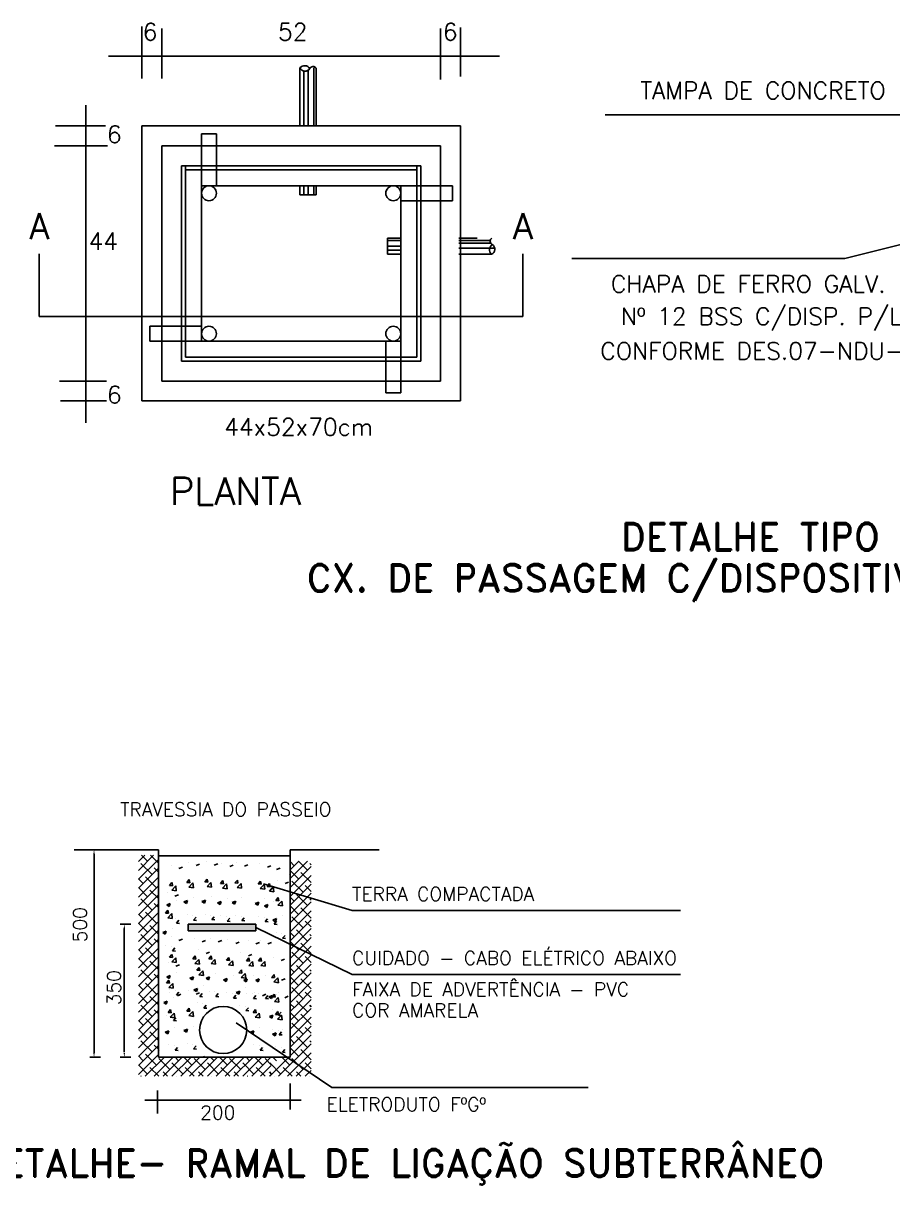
# Model space of a CAD drawing. Header units: inches. Extents: x 645122 to 645329, y 8794230 to 8794268.
# Drawn here: x 645292.45 to 645297.89, y 8794241.85 to 8794249.12 of the extents above; entities that cross this region are included whole.
import ezdxf
from ezdxf.enums import TextEntityAlignment as Align

# ---------------------------------------------------------------- set-up
doc = ezdxf.new("R2010")
doc.units = ezdxf.units.IN
doc.header["$LTSCALE"] = 8
doc.header["$MEASUREMENT"] = 0
doc.linetypes.add('DIVIDE', pattern=[1.25, 0.5, -0.25, 0, -0.25, 0, -0.25])
doc.linetypes.add('HIDDEN2', pattern=[4.7625, 3.175, -1.5875])
for name, color, linetype in [('AR-TEXTO140', 4, 'Continuous'), ('AR_ESQUADRIA', 1, 'Continuous'), ('DETALHE', 2, 'Continuous'), ('DIMENSÃO', 7, 'Continuous'), ('ELETRICO', 3, 'Continuous'), ('RÉGUA80', 3, 'Continuous'), ('TXTCIRC', 7, 'Continuous'), ('VIVA', 7, 'Continuous')]:
    doc.layers.add(name, color=color, linetype=linetype)
doc.styles.add('ROMAND', font='romand.shx')
doc.styles.add('ROMANS', font='romans', dxfattribs={"height": 0.2})
doc.styles.add('T60', font='romans.shx', dxfattribs={"height": 1.5})

# ---------------------------------------------------------------- blocks, each defined once
blk = doc.blocks.new('*U50')
at = {"layer": 'VIVA', "style": 'ROMANS'}
blk.add_text('500', height=0.1287, rotation=90, dxfattribs=at).set_placement((710.504, 85.137))
blk = doc.blocks.new('*U51')
at = {"layer": 'AR_ESQUADRIA', "color": 7, "linetype": 'Continuous'}
for p, q in [((711.459, 85.309), (712.096, 85.309)), ((711.459, 85.309), (711.459, 85.245)), ((711.459, 85.245), (712.096, 85.245)), ((712.096, 85.309), (712.096, 85.245))]:
    blk.add_line(p, q, dxfattribs=at)
for points in [[(711.459, 85.309), (711.459, 85.309), (712.096, 85.309)], [(711.459, 85.309), (711.459, 85.245), (712.096, 85.245)], [(711.459, 85.245), (711.459, 85.245), (712.096, 85.245)]]:
    blk.add_solid(points, dxfattribs=at)
at = {"layer": 'AR_ESQUADRIA', "color": 7, "linetype": 'Continuous', "extrusion": (0, 0, -1)}
blk.add_solid([(-711.459, 85.309), (-712.096, 85.309), (-712.096, 85.245)], dxfattribs=at)
blk = doc.blocks.new('*U52')
at = {"layer": 'VIVA', "style": 'ROMANS'}
blk.add_text('350', height=0.1287, rotation=90, dxfattribs=at).set_placement((710.824, 84.544))
blk = doc.blocks.new('*U53')
at = {"layer": 'VIVA', "style": 'ROMANS'}
blk.add_text('200', height=0.1287, dxfattribs=at).set_placement((711.572, 83.47))

msp = doc.modelspace()

# ---------------------------------------------------------------- linework, layer by layer
for p, q in [((645293.1883, 8794248.7769), (645293.1883, 8794249.1033)), ((645293.3131, 8794248.7769), (645293.3131, 8794249.091)), ((645295.0602, 8794248.7708), (645295.0602, 8794249.091)), ((645295.185, 8794248.7892), (645295.185, 8794249.0971)), ((645292.9807, 8794248.9175), (645295.4281, 8794248.9175)), ((645294.1793, 8794248.4799), (645294.1793, 8794248.8446)), ((645294.2037, 8794248.4799), (645294.2037, 8794248.8234)), ((645294.23, 8794248.4799), (645294.23, 8794248.8285)), ((645294.2659, 8794248.4799), (645294.2659, 8794248.8446)), ((645294.2801, 8794248.4799), (645294.2801, 8794248.842)), ((645292.8389, 8794248.6096), (645292.8389, 8794246.6206)), ((645296.0903, 8794248.55), (645298.0337, 8794248.55)), ((645292.962, 8794248.4799), (645292.6476, 8794248.4799)), ((645293.1883, 8794248.4799), (645295.185, 8794248.4799)), ((645293.1883, 8794248.4799), (645293.1883, 8794246.7578)), ((645295.185, 8794248.4799), (645295.185, 8794246.7578)), ((645292.9744, 8794248.3551), (645292.6415, 8794248.3551)), ((645293.3131, 8794248.3551), (645295.0602, 8794248.3551)), ((645293.3131, 8794248.3551), (645293.3131, 8794246.8826)), ((645295.0602, 8794248.3551), (645295.0602, 8794246.8826)), ((645293.4379, 8794248.2303), (645294.9355, 8794248.2303)), ((645293.4379, 8794248.2303), (645293.4379, 8794247.0074)), ((645293.4629, 8794248.2303), (645293.4629, 8794247.0324)), ((645294.9105, 8794248.2303), (645294.9105, 8794247.0324)), ((645294.9355, 8794248.2303), (645294.9355, 8794247.0074)), ((645293.4629, 8794248.2053), (645294.9105, 8794248.2053)), ((645294.1793, 8794248.049), (645294.1793, 8794248.1019)), ((645294.2037, 8794248.049), (645294.2037, 8794248.1019)), ((645294.23, 8794248.049), (645294.23, 8794248.1019)), ((645294.2659, 8794248.049), (645294.2659, 8794248.1019)), ((645294.2801, 8794248.049), (645294.2801, 8794248.1019)), ((645299.4461, 8794248.1176), (645297.5919, 8794247.6488)), ((645294.2801, 8794248.049), (645294.1793, 8794248.049)), ((645294.7278, 8794247.7777), (645294.7278, 8794247.6768)), ((645294.8089, 8794247.7777), (645294.7278, 8794247.7777)), ((645294.8089, 8794247.7634), (645294.7278, 8794247.7634)), ((645294.8089, 8794247.7275), (645294.7278, 8794247.7275)), ((645295.2888, 8794247.7777), (645295.1737, 8794247.7777)), ((645295.3717, 8794247.7634), (645295.1737, 8794247.7634)), ((645295.3742, 8794247.7462), (645295.1737, 8794247.7462)), ((645294.8089, 8794247.7012), (645294.7278, 8794247.7012)), ((645294.8089, 8794247.6768), (645294.7278, 8794247.6768)), ((645295.3997, 8794247.7148), (645295.1737, 8794247.7148)), ((645295.3796, 8794247.6768), (645295.1737, 8794247.6768)), ((645297.5919, 8794247.6488), (645295.882, 8794247.6488)), ((645293.4379, 8794247.0074), (645294.9355, 8794247.0074)), ((645293.4629, 8794247.0324), (645294.9105, 8794247.0324)), ((645292.9682, 8794246.8826), (645292.6723, 8794246.8826)), ((645293.3131, 8794246.8826), (645295.0602, 8794246.8826)), ((645292.9682, 8794246.7578), (645292.6784, 8794246.7578)), ((645293.1883, 8794246.7578), (645295.185, 8794246.7578))]:
    msp.add_line(p, q)
at = {"linetype": 'HIDDEN2'}
for p, q in [((645293.5627, 8794248.1055), (645293.5627, 8794248.4299)), ((645293.5627, 8794248.4299), (645293.6566, 8794248.4299)), ((645293.5627, 8794248.3802), (645293.5627, 8794247.1322)), ((645293.6566, 8794248.1055), (645293.6566, 8794248.4299)), ((645293.5627, 8794248.1055), (645294.8107, 8794248.1055)), ((645294.8107, 8794248.1055), (645294.8107, 8794247.1322)), ((645294.8107, 8794248.1055), (645295.1351, 8794248.1055)), ((645295.1351, 8794248.1055), (645295.1351, 8794248.0116)), ((645294.8107, 8794248.0116), (645295.1351, 8794248.0116)), ((645293.2382, 8794247.1322), (645293.2382, 8794247.2261)), ((645293.5627, 8794247.2261), (645293.2382, 8794247.2261)), ((645293.5627, 8794247.1322), (645293.2382, 8794247.1322)), ((645293.5627, 8794247.1322), (645294.8107, 8794247.1322)), ((645294.7168, 8794247.1322), (645294.7168, 8794246.8077)), ((645294.8107, 8794247.1322), (645294.8107, 8794246.8077)), ((645294.8107, 8794246.8077), (645294.7168, 8794246.8077))]:
    msp.add_line(p, q, dxfattribs=at)
at = {"linetype": 'DIVIDE'}
for p, q in [((645292.5466, 8794247.2868), (645292.5466, 8794247.6797)), ((645295.5751, 8794247.2868), (645295.5751, 8794247.6797)), ((645295.5751, 8794247.2868), (645292.5466, 8794247.2868))]:
    msp.add_line(p, q, dxfattribs=at)
for centre in [(645293.6095, 8794248.0587), (645294.7639, 8794248.0587), (645293.6095, 8794247.179), (645294.7639, 8794247.179)]:
    msp.add_circle(centre, 0.0468)
for centre, radius, start, end in [((645294.2073, 8794248.8203), 0.0371, 29.43891, 139.04756), ((645294.2109, 8794248.8563), 0.0337, 200.37079, 330.76458), ((645294.2609, 8794248.8283), 0.0236, 35.38885, 150.76458), ((645295.4027, 8794247.7043), 0.0371, 119.43891, 229.04756), ((645295.3946, 8794247.758), 0.0236, 125.38885, 240.76458), ((645295.3667, 8794247.708), 0.0337, 290.37079, 60.76458)]:
    msp.add_arc(centre, radius, start, end)
at = {"layer": 'Defpoints', "linetype": 'ByBlock'}
for p in [(645295.185, 8794248.4799), (645295.185, 8794246.7578)]:
    msp.add_point(p, dxfattribs=at)
at = {"layer": 'DETALHE', "color": 4}
for p, q in [((645292.7649, 8794243.9469), (645293.2922, 8794243.9469)), ((645294.1177, 8794243.9469), (645294.6759, 8794243.9469)), ((645293.9999, 8794242.6483), (645293.2922, 8794242.6483)), ((645294.1177, 8794242.6483), (645293.9999, 8794242.6483))]:
    msp.add_line(p, q, dxfattribs=at)
at = {"layer": 'DETALHE', "color": 4, "linetype": 'Continuous'}
for p, q in [((645293.2922, 8794242.6483), (645293.2922, 8794243.9469)), ((645294.1177, 8794242.6483), (645294.1177, 8794243.9469))]:
    msp.add_line(p, q, dxfattribs=at)
at = {"layer": 'DETALHE'}
for p, q in [((645293.1676, 8794243.8735), (645293.2074, 8794243.9133)), ((645293.1676, 8794243.818), (645293.2629, 8794243.9133)), ((645293.1676, 8794243.7624), (645293.2922, 8794243.8871)), ((645293.225, 8794243.8754), (645293.1872, 8794243.9133)), ((645293.2922, 8794243.8637), (645293.2427, 8794243.9133)), ((645293.4792, 8794243.8705), (645293.4792, 8794243.8705)), ((645293.5926, 8794243.8736), (645293.5926, 8794243.8736)), ((645293.6902, 8794243.8642), (645293.6902, 8794243.8642)), ((645293.7815, 8794243.8673), (645293.7815, 8794243.8673)), ((645294.1146, 8794243.9089), (645294.1146, 8794243.9089)), ((645294.1177, 8794243.8223), (645294.1716, 8794243.8762)), ((645294.1177, 8794243.7668), (645294.2271, 8794243.8762)), ((645294.1431, 8794243.8477), (645294.1177, 8794243.873)), ((645294.2264, 8794243.8199), (645294.1701, 8794243.8762)), ((645293.1676, 8794243.7069), (645293.2922, 8794243.8316)), ((645293.1695, 8794243.8199), (645293.1676, 8794243.8219)), ((645293.2528, 8794243.7922), (645293.1834, 8794243.8615)), ((645293.2922, 8794243.8082), (645293.2667, 8794243.8338)), ((645293.3721, 8794243.8516), (645293.3721, 8794243.8516)), ((645293.4215, 8794243.8296), (645293.4435, 8794243.8381)), ((645293.5286, 8794243.8485), (645293.5506, 8794243.857)), ((645293.642, 8794243.8517), (645293.664, 8794243.8601)), ((645293.7396, 8794243.8422), (645293.7616, 8794243.8507)), ((645293.8309, 8794243.8454), (645293.8529, 8794243.8538)), ((645293.9264, 8794243.861), (645293.9264, 8794243.861)), ((645293.9758, 8794243.8391), (645293.9978, 8794243.8475)), ((645293.9831, 8794243.8453), (645293.9831, 8794243.8453)), ((645294.0325, 8794243.8234), (645294.0545, 8794243.8318)), ((645294.1106, 8794243.7954), (645294.1106, 8794243.7954)), ((645294.1177, 8794243.7113), (645294.2489, 8794243.8424)), ((645294.1709, 8794243.7644), (645294.1177, 8794243.8175)), ((645294.2489, 8794243.7419), (645294.1847, 8794243.806)), ((645294.2489, 8794243.8529), (645294.2403, 8794243.8615)), ((645293.1676, 8794243.6514), (645293.2922, 8794243.7761)), ((645293.1973, 8794243.7366), (645293.1676, 8794243.7664)), ((645293.1676, 8794243.5959), (645293.2922, 8794243.7206)), ((645293.2805, 8794243.7089), (645293.2111, 8794243.7783)), ((645293.3626, 8794243.7241), (645293.3777, 8794243.7422)), ((645293.3626, 8794243.7241), (645293.3814, 8794243.7225)), ((645293.3766, 8794243.6952), (645293.4011, 8794243.7206)), ((645293.3814, 8794243.7225), (645293.3778, 8794243.7422)), ((645293.4046, 8794243.6908), (645293.4011, 8794243.7206)), ((645293.4697, 8794243.743), (645293.4848, 8794243.761)), ((645293.4697, 8794243.743), (645293.4885, 8794243.7414)), ((645293.4837, 8794243.714), (645293.5082, 8794243.7395)), ((645293.4885, 8794243.7413), (645293.4849, 8794243.761)), ((645293.5117, 8794243.7097), (645293.5082, 8794243.7395)), ((645293.5831, 8794243.7461), (645293.5982, 8794243.7642)), ((645293.5831, 8794243.7461), (645293.6018, 8794243.7445)), ((645293.5971, 8794243.7172), (645293.6216, 8794243.7427)), ((645293.6019, 8794243.7445), (645293.5982, 8794243.7642)), ((645293.6251, 8794243.7128), (645293.6216, 8794243.7427)), ((645293.6807, 8794243.7367), (645293.6958, 8794243.7547)), ((645293.6807, 8794243.7367), (645293.6995, 8794243.7351)), ((645293.6947, 8794243.7077), (645293.7192, 8794243.7332)), ((645293.6995, 8794243.7351), (645293.6959, 8794243.7547)), ((645293.7227, 8794243.7034), (645293.7192, 8794243.7332)), ((645293.772, 8794243.7399), (645293.7872, 8794243.7579)), ((645293.772, 8794243.7399), (645293.7908, 8794243.7382)), ((645293.7861, 8794243.7109), (645293.8105, 8794243.7364)), ((645293.7908, 8794243.7382), (645293.7872, 8794243.7579)), ((645293.814, 8794243.7065), (645293.8106, 8794243.7364)), ((645293.9169, 8794243.7336), (645293.932, 8794243.7516)), ((645293.9169, 8794243.7336), (645293.9357, 8794243.7319)), ((645293.9309, 8794243.7046), (645293.9554, 8794243.7301)), ((645293.9357, 8794243.7319), (645293.9321, 8794243.7516)), ((645293.9589, 8794243.7002), (645293.9554, 8794243.7301)), ((645293.9736, 8794243.7178), (645293.9887, 8794243.7359)), ((645293.9736, 8794243.7178), (645293.9924, 8794243.7162)), ((645293.9924, 8794243.7162), (645293.9888, 8794243.7359)), ((645294.0367, 8794243.7572), (645294.0367, 8794243.7572)), ((645294.0861, 8794243.7353), (645294.108, 8794243.7437)), ((645294.1177, 8794243.6558), (645294.2489, 8794243.7869)), ((645294.1177, 8794243.6003), (645294.2489, 8794243.7314)), ((645294.1986, 8794243.6811), (645294.1292, 8794243.7505)), ((645294.2489, 8794243.6864), (645294.2125, 8794243.7228)), ((645293.225, 8794243.6534), (645293.1676, 8794243.7109)), ((645293.1676, 8794243.5404), (645293.2922, 8794243.6651)), ((645293.2922, 8794243.6417), (645293.2389, 8794243.695)), ((645293.3469, 8794243.6786), (645293.3469, 8794243.6786)), ((645293.3766, 8794243.6952), (645293.4046, 8794243.6908)), ((645293.3963, 8794243.6566), (645293.4183, 8794243.6651)), ((645293.4837, 8794243.714), (645293.5116, 8794243.7097)), ((645293.5123, 8794243.6489), (645293.5123, 8794243.6489)), ((645293.5971, 8794243.7172), (645293.625, 8794243.7128)), ((645293.6257, 8794243.652), (645293.6257, 8794243.652)), ((645293.6947, 8794243.7077), (645293.7227, 8794243.7034)), ((645293.7861, 8794243.7109), (645293.814, 8794243.7066)), ((645293.8146, 8794243.6457), (645293.8146, 8794243.6457)), ((645293.9309, 8794243.7046), (645293.9589, 8794243.7003)), ((645293.9876, 8794243.6889), (645294.0121, 8794243.7144)), ((645293.9876, 8794243.6889), (645294.0156, 8794243.6845)), ((645294.0156, 8794243.6845), (645294.0121, 8794243.7143)), ((645294.0271, 8794243.6297), (645294.0423, 8794243.6478)), ((645294.0459, 8794243.6281), (645294.0423, 8794243.6478)), ((645294.1177, 8794243.5447), (645294.2489, 8794243.6759)), ((645294.1431, 8794243.6256), (645294.1177, 8794243.651)), ((645294.2264, 8794243.5979), (645294.157, 8794243.6673)), ((645293.1676, 8794243.4849), (645293.2922, 8794243.6096)), ((645293.1695, 8794243.5979), (645293.1676, 8794243.5998)), ((645293.2528, 8794243.5701), (645293.1834, 8794243.6395)), ((645293.2922, 8794243.5862), (645293.2667, 8794243.6117)), ((645293.3451, 8794243.6019), (645293.3671, 8794243.6104)), ((645293.3451, 8794243.6019), (645293.3607, 8794243.5914)), ((645293.3608, 8794243.5914), (645293.3671, 8794243.6104)), ((645293.4052, 8794243.63), (645293.4052, 8794243.63)), ((645293.4522, 8794243.6208), (645293.4742, 8794243.6292)), ((645293.4522, 8794243.6208), (645293.4678, 8794243.6103)), ((645293.4678, 8794243.6103), (645293.4742, 8794243.6292)), ((645293.5656, 8794243.6239), (645293.5876, 8794243.6324)), ((645293.5656, 8794243.6239), (645293.5812, 8794243.6134)), ((645293.5812, 8794243.6134), (645293.5876, 8794243.6324)), ((645293.6632, 8794243.6145), (645293.6852, 8794243.623)), ((645293.6632, 8794243.6145), (645293.6788, 8794243.604)), ((645293.6789, 8794243.604), (645293.6852, 8794243.6229)), ((645293.7233, 8794243.6426), (645293.7233, 8794243.6426)), ((645293.7545, 8794243.6177), (645293.7765, 8794243.6261)), ((645293.7545, 8794243.6177), (645293.7702, 8794243.6071)), ((645293.7702, 8794243.6071), (645293.7766, 8794243.6261)), ((645293.8994, 8794243.6114), (645293.9214, 8794243.6198)), ((645293.8994, 8794243.6114), (645293.915, 8794243.6008)), ((645293.9151, 8794243.6008), (645293.9214, 8794243.6198)), ((645293.9561, 8794243.5956), (645293.9781, 8794243.6041)), ((645293.9561, 8794243.5956), (645293.9717, 8794243.5851)), ((645293.9595, 8794243.6394), (645293.9595, 8794243.6394)), ((645293.9718, 8794243.5851), (645293.9781, 8794243.6041)), ((645294.0162, 8794243.6237), (645294.0162, 8794243.6237)), ((645294.0271, 8794243.6297), (645294.0459, 8794243.6281)), ((645294.0412, 8794243.6008), (645294.0656, 8794243.6263)), ((645294.0412, 8794243.6008), (645294.0691, 8794243.5964)), ((645294.0691, 8794243.5964), (645294.0657, 8794243.6263)), ((645294.1177, 8794243.4892), (645294.2489, 8794243.6204)), ((645294.1709, 8794243.5424), (645294.1177, 8794243.5955)), ((645294.2489, 8794243.5198), (645294.1847, 8794243.584)), ((645294.2489, 8794243.6309), (645294.2403, 8794243.6395)), ((645293.1676, 8794243.4294), (645293.2922, 8794243.5541)), ((645293.1973, 8794243.5146), (645293.1676, 8794243.5443)), ((645293.2805, 8794243.4868), (645293.2111, 8794243.5562)), ((645293.3374, 8794243.5511), (645293.3525, 8794243.5691)), ((645293.3374, 8794243.5511), (645293.3562, 8794243.5495)), ((645293.3514, 8794243.5221), (645293.3759, 8794243.5476)), ((645293.3514, 8794243.5221), (645293.3794, 8794243.5178)), ((645293.3562, 8794243.5494), (645293.3526, 8794243.5691)), ((645293.3651, 8794243.5213), (645293.3651, 8794243.5213)), ((645293.3794, 8794243.5178), (645293.3759, 8794243.5476)), ((645293.4012, 8794243.5165), (645293.4012, 8794243.5165)), ((645293.4062, 8794243.4879), (645293.4213, 8794243.506)), ((645293.4722, 8794243.5402), (645293.4722, 8794243.5402)), ((645293.5083, 8794243.5354), (645293.5083, 8794243.5354)), ((645293.5133, 8794243.5068), (645293.5284, 8794243.5248)), ((645293.5133, 8794243.5068), (645293.532, 8794243.5052)), ((645293.5855, 8794243.5433), (645293.5855, 8794243.5433)), ((645293.6217, 8794243.5385), (645293.6217, 8794243.5385)), ((645293.6266, 8794243.5099), (645293.6418, 8794243.528)), ((645293.6266, 8794243.5099), (645293.6454, 8794243.5083)), ((645293.6832, 8794243.5339), (645293.6832, 8794243.5339)), ((645293.7193, 8794243.5291), (645293.7193, 8794243.5291)), ((645293.7243, 8794243.5005), (645293.7394, 8794243.5185)), ((645293.7243, 8794243.5005), (645293.743, 8794243.4989)), ((645293.7745, 8794243.537), (645293.7745, 8794243.537)), ((645293.8106, 8794243.5322), (645293.8106, 8794243.5322)), ((645293.8156, 8794243.5036), (645293.8307, 8794243.5217)), ((645293.8156, 8794243.5036), (645293.8344, 8794243.502)), ((645293.9194, 8794243.5307), (645293.9194, 8794243.5307)), ((645293.9555, 8794243.5259), (645293.9555, 8794243.5259)), ((645293.9605, 8794243.4974), (645293.9756, 8794243.5154)), ((645293.9761, 8794243.515), (645293.9761, 8794243.515)), ((645294.0096, 8794243.5076), (645294.0316, 8794243.516)), ((645294.0096, 8794243.5076), (645294.0253, 8794243.497)), ((645294.0122, 8794243.5102), (645294.0122, 8794243.5102)), ((645294.0172, 8794243.4816), (645294.0323, 8794243.4997)), ((645294.0253, 8794243.497), (645294.0317, 8794243.516)), ((645294.0698, 8794243.5356), (645294.0698, 8794243.5356)), ((645294.1177, 8794243.4337), (645294.2489, 8794243.5649)), ((645294.1177, 8794243.3782), (645294.2489, 8794243.5094)), ((645294.1986, 8794243.4591), (645294.1292, 8794243.5285)), ((645294.2489, 8794243.4643), (645294.2125, 8794243.5007)), ((645293.1676, 8794243.3739), (645293.2922, 8794243.4986)), ((645293.225, 8794243.4313), (645293.1676, 8794243.4888)), ((645293.1676, 8794243.3183), (645293.2922, 8794243.443)), ((645293.2922, 8794243.4196), (645293.2389, 8794243.473)), ((645293.3199, 8794243.4289), (645293.3419, 8794243.4373)), ((645293.3199, 8794243.4289), (645293.3355, 8794243.4184)), ((645293.3356, 8794243.4184), (645293.3419, 8794243.4373)), ((645293.38, 8794243.457), (645293.38, 8794243.457)), ((645293.4062, 8794243.4879), (645293.4249, 8794243.4863)), ((645293.9605, 8794243.4974), (645293.9793, 8794243.4957)), ((645294.0172, 8794243.4816), (645294.0359, 8794243.48)), ((645294.0296, 8794243.4269), (645294.0296, 8794243.4269)), ((645294.1177, 8794243.3227), (645294.2489, 8794243.4538)), ((645294.1431, 8794243.4036), (645294.1177, 8794243.4289)), ((645294.2264, 8794243.3758), (645294.157, 8794243.4452)), ((645293.1676, 8794243.2628), (645293.2922, 8794243.3875)), ((645293.1695, 8794243.3758), (645293.1676, 8794243.3778)), ((645293.2528, 8794243.3481), (645293.1834, 8794243.4175)), ((645293.2922, 8794243.3641), (645293.2667, 8794243.3897)), ((645293.3721, 8794243.4017), (645293.3721, 8794243.4017)), ((645293.4215, 8794243.3798), (645293.4435, 8794243.3882)), ((645293.517, 8794243.3923), (645293.517, 8794243.3923)), ((645293.5664, 8794243.3703), (645293.5884, 8794243.3788)), ((645293.6178, 8794243.3923), (645293.6178, 8794243.3923)), ((645293.6672, 8794243.3703), (645293.6892, 8794243.3788)), ((645293.728, 8794243.3829), (645293.728, 8794243.3829)), ((645293.7774, 8794243.3609), (645293.7994, 8794243.3693)), ((645293.854, 8794243.3797), (645293.854, 8794243.3797)), ((645293.9034, 8794243.3578), (645293.9254, 8794243.3662)), ((645293.9296, 8794243.3797), (645293.9296, 8794243.3797)), ((645293.979, 8794243.3578), (645294.001, 8794243.3662)), ((645294.0658, 8794243.4221), (645294.0658, 8794243.4221)), ((645294.0707, 8794243.3935), (645294.0859, 8794243.4116)), ((645294.0707, 8794243.3935), (645294.0895, 8794243.3919)), ((645294.1177, 8794243.2672), (645294.2489, 8794243.3983)), ((645294.1709, 8794243.3203), (645294.1177, 8794243.3734)), ((645294.2489, 8794243.2978), (645294.1847, 8794243.3619)), ((645294.2489, 8794243.4088), (645294.2403, 8794243.4175)), ((645293.1676, 8794243.2073), (645293.2922, 8794243.332)), ((645293.1973, 8794243.2926), (645293.1676, 8794243.3223)), ((645293.2805, 8794243.2648), (645293.2111, 8794243.3342)), ((645293.3399, 8794243.3483), (645293.3399, 8794243.3483)), ((645293.3626, 8794243.2743), (645293.3777, 8794243.2923)), ((645293.376, 8794243.3435), (645293.376, 8794243.3435)), ((645293.3814, 8794243.2726), (645293.3778, 8794243.2923)), ((645293.381, 8794243.3149), (645293.3961, 8794243.3329)), ((645293.381, 8794243.3149), (645293.3998, 8794243.3133)), ((645293.5075, 8794243.2648), (645293.5226, 8794243.2829)), ((645293.5263, 8794243.2632), (645293.5227, 8794243.2829)), ((645293.5422, 8794243.3199), (645293.5422, 8794243.3199)), ((645293.5916, 8794243.298), (645293.6136, 8794243.3064)), ((645293.6083, 8794243.2648), (645293.6234, 8794243.2829)), ((645293.6271, 8794243.2632), (645293.6234, 8794243.2829)), ((645293.8067, 8794243.3042), (645293.8067, 8794243.3042)), ((645293.8561, 8794243.2823), (645293.8781, 8794243.2907)), ((645294.1177, 8794243.2117), (645294.2489, 8794243.3428)), ((645294.1177, 8794243.1562), (645294.2489, 8794243.2873)), ((645294.1986, 8794243.237), (645294.1292, 8794243.3064)), ((645293.1676, 8794243.1518), (645293.2922, 8794243.2765)), ((645293.225, 8794243.2093), (645293.1676, 8794243.2668)), ((645293.1676, 8794243.0963), (645293.2922, 8794243.221)), ((645293.2922, 8794243.1976), (645293.2389, 8794243.2509)), ((645293.3532, 8794243.2413), (645293.3532, 8794243.2413)), ((645293.3626, 8794243.2743), (645293.3814, 8794243.2726)), ((645293.3766, 8794243.2453), (645293.4011, 8794243.2708)), ((645293.3766, 8794243.2453), (645293.4046, 8794243.241)), ((645293.4046, 8794243.2409), (645293.4011, 8794243.2708)), ((645293.4026, 8794243.2193), (645293.4246, 8794243.2278)), ((645293.5075, 8794243.2648), (645293.5263, 8794243.2632)), ((645293.5215, 8794243.2359), (645293.546, 8794243.2613)), ((645293.5215, 8794243.2359), (645293.5494, 8794243.2315)), ((645293.5327, 8794243.1925), (645293.5478, 8794243.2105)), ((645293.5495, 8794243.2315), (645293.546, 8794243.2613)), ((645293.5515, 8794243.1908), (645293.5478, 8794243.2105)), ((645293.6083, 8794243.2648), (645293.627, 8794243.2632)), ((645293.6223, 8794243.2359), (645293.6468, 8794243.2613)), ((645293.6223, 8794243.2359), (645293.6502, 8794243.2315)), ((645293.6503, 8794243.2315), (645293.6468, 8794243.2613)), ((645293.7185, 8794243.2554), (645293.7336, 8794243.2734)), ((645293.7185, 8794243.2554), (645293.7373, 8794243.2537)), ((645293.7325, 8794243.2264), (645293.757, 8794243.2519)), ((645293.7325, 8794243.2264), (645293.7605, 8794243.2221)), ((645293.7373, 8794243.2537), (645293.7337, 8794243.2734)), ((645293.7605, 8794243.2221), (645293.757, 8794243.2519)), ((645293.8445, 8794243.2522), (645293.8596, 8794243.2703)), ((645293.8445, 8794243.2522), (645293.8632, 8794243.2506)), ((645293.8585, 8794243.2233), (645293.883, 8794243.2488)), ((645293.8585, 8794243.2233), (645293.8864, 8794243.2189)), ((645293.8633, 8794243.2506), (645293.8596, 8794243.2703)), ((645293.8865, 8794243.2189), (645293.883, 8794243.2488)), ((645293.9201, 8794243.2522), (645293.9352, 8794243.2703)), ((645293.9201, 8794243.2522), (645293.9388, 8794243.2506)), ((645293.9341, 8794243.2233), (645293.9586, 8794243.2488)), ((645293.9341, 8794243.2233), (645293.962, 8794243.2189)), ((645293.9389, 8794243.2506), (645293.9352, 8794243.2703)), ((645293.9621, 8794243.2189), (645293.9586, 8794243.2488)), ((645294.0115, 8794243.2759), (645294.0115, 8794243.2759)), ((645294.0609, 8794243.2539), (645294.0828, 8794243.2624)), ((645294.1177, 8794243.1007), (645294.2489, 8794243.2318)), ((645294.2264, 8794243.1538), (645294.157, 8794243.2232)), ((645294.2489, 8794243.2423), (645294.2125, 8794243.2787)), ((645293.1676, 8794243.0408), (645293.2922, 8794243.1655)), ((645293.1695, 8794243.1538), (645293.1676, 8794243.1557)), ((645293.2528, 8794243.126), (645293.1834, 8794243.1954)), ((645293.2922, 8794243.1421), (645293.2667, 8794243.1676)), ((645293.3451, 8794243.1521), (645293.3671, 8794243.1605)), ((645293.3451, 8794243.1521), (645293.3607, 8794243.1415)), ((645293.3608, 8794243.1415), (645293.3671, 8794243.1605)), ((645293.4052, 8794243.1801), (645293.4052, 8794243.1801)), ((645293.49, 8794243.1426), (645293.512, 8794243.1511)), ((645293.49, 8794243.1426), (645293.5056, 8794243.1321)), ((645293.5056, 8794243.1321), (645293.512, 8794243.1511)), ((645293.5327, 8794243.1925), (645293.5514, 8794243.1908)), ((645293.5467, 8794243.1635), (645293.5712, 8794243.189)), ((645293.5467, 8794243.1635), (645293.5746, 8794243.1592)), ((645293.5501, 8794243.1707), (645293.5501, 8794243.1707)), ((645293.5747, 8794243.1592), (645293.5712, 8794243.189)), ((645293.5908, 8794243.1426), (645293.6128, 8794243.1511)), ((645293.5908, 8794243.1426), (645293.6064, 8794243.1321)), ((645293.6064, 8794243.1321), (645293.6128, 8794243.1511)), ((645293.6509, 8794243.1707), (645293.6509, 8794243.1707)), ((645293.701, 8794243.1332), (645293.723, 8794243.1416)), ((645293.7167, 8794243.1226), (645293.723, 8794243.1416)), ((645293.7611, 8794243.1613), (645293.7611, 8794243.1613)), ((645293.7972, 8794243.1767), (645293.8124, 8794243.1948)), ((645293.7972, 8794243.1767), (645293.816, 8794243.1751)), ((645293.8113, 8794243.1478), (645293.8357, 8794243.1733)), ((645293.8113, 8794243.1478), (645293.8392, 8794243.1434)), ((645293.816, 8794243.1751), (645293.8124, 8794243.1948)), ((645293.827, 8794243.13), (645293.849, 8794243.1385)), ((645293.8392, 8794243.1434), (645293.8358, 8794243.1732)), ((645293.8426, 8794243.1195), (645293.849, 8794243.1385)), ((645293.8871, 8794243.1581), (645293.8871, 8794243.1581)), ((645293.9026, 8794243.13), (645293.9246, 8794243.1385)), ((645293.9182, 8794243.1195), (645293.9246, 8794243.1385)), ((645293.9627, 8794243.1581), (645293.9627, 8794243.1581)), ((645294.0019, 8794243.1484), (645294.0171, 8794243.1665)), ((645294.0019, 8794243.1484), (645294.0207, 8794243.1468)), ((645294.0146, 8794243.1532), (645294.0146, 8794243.1532)), ((645294.016, 8794243.1195), (645294.0404, 8794243.1449)), ((645294.0207, 8794243.1468), (645294.0171, 8794243.1665)), ((645294.0439, 8794243.1151), (645294.0405, 8794243.1449)), ((645294.064, 8794243.1313), (645294.086, 8794243.1397)), ((645294.1431, 8794243.1815), (645294.1177, 8794243.2069)), ((645294.1177, 8794243.0451), (645294.2489, 8794243.1763)), ((645294.1709, 8794243.0983), (645294.1177, 8794243.1514)), ((645294.2489, 8794243.0757), (645294.1847, 8794243.1399)), ((645294.2489, 8794243.1868), (645294.2403, 8794243.1954)), ((645293.1676, 8794242.9853), (645293.2922, 8794243.11)), ((645293.1973, 8794243.0705), (645293.1676, 8794243.1002)), ((645293.2805, 8794243.0427), (645293.2111, 8794243.1121)), ((645293.2974, 8794243.1118), (645293.2974, 8794243.1118)), ((645293.3437, 8794243.1138), (645293.3588, 8794243.1319)), ((645293.3437, 8794243.1138), (645293.3625, 8794243.1122)), ((645293.3577, 8794243.0849), (645293.3822, 8794243.1103)), ((645293.3577, 8794243.0849), (645293.3857, 8794243.0805)), ((645293.3625, 8794243.1122), (645293.3589, 8794243.1319)), ((645293.3651, 8794243.0714), (645293.3651, 8794243.0714)), ((645293.3857, 8794243.0805), (645293.3822, 8794243.1103)), ((645293.4012, 8794243.0666), (645293.4012, 8794243.0666)), ((645293.4792, 8794243.0651), (645293.4792, 8794243.0651)), ((645293.5152, 8794243.0703), (645293.5372, 8794243.0787)), ((645293.5152, 8794243.0703), (645293.5308, 8794243.0597)), ((645293.5308, 8794243.0597), (645293.5372, 8794243.0787)), ((645293.5753, 8794243.0983), (645293.5753, 8794243.0983)), ((645293.701, 8794243.1332), (645293.7166, 8794243.1227)), ((645293.827, 8794243.13), (645293.8426, 8794243.1195)), ((645293.8398, 8794243.0826), (645293.8398, 8794243.0826)), ((645293.9026, 8794243.13), (645293.9182, 8794243.1195)), ((645294.016, 8794243.1195), (645294.0439, 8794243.1151)), ((645294.1177, 8794242.9896), (645294.2489, 8794243.1208)), ((645294.1986, 8794243.015), (645294.1292, 8794243.0844)), ((645294.1673, 8794242.9837), (645294.2489, 8794243.0653)), ((645293.1676, 8794242.9298), (645293.2922, 8794243.0545)), ((645293.225, 8794242.9872), (645293.1676, 8794243.0447)), ((645293.1676, 8794242.8742), (645293.2922, 8794242.9989)), ((645293.2922, 8794242.9755), (645293.2389, 8794243.0289)), ((645293.3262, 8794242.9916), (645293.3482, 8794243.0001)), ((645293.3262, 8794242.9916), (645293.3418, 8794242.9811)), ((645293.3419, 8794242.9811), (645293.3482, 8794243.0001)), ((645293.3627, 8794243.0557), (645293.3627, 8794243.0557)), ((645293.3863, 8794243.0197), (645293.3863, 8794243.0197)), ((645293.4062, 8794243.0381), (645293.4213, 8794243.0561)), ((645293.4062, 8794243.0381), (645293.4249, 8794243.0364)), ((645293.4121, 8794243.0337), (645293.4341, 8794243.0422)), ((645293.51, 8794243.062), (645293.51, 8794243.062)), ((645293.5286, 8794243.0432), (645293.5506, 8794243.0516)), ((645293.5461, 8794243.0572), (645293.5461, 8794243.0572)), ((645293.5511, 8794243.0286), (645293.5662, 8794243.0467)), ((645293.5511, 8794243.0286), (645293.5698, 8794243.027)), ((645293.6107, 8794243.062), (645293.6107, 8794243.062)), ((645293.6469, 8794243.0572), (645293.6469, 8794243.0572)), ((645293.6518, 8794243.0286), (645293.667, 8794243.0467)), ((645293.6518, 8794243.0286), (645293.6706, 8794243.027)), ((645293.721, 8794243.0526), (645293.721, 8794243.0526)), ((645293.7571, 8794243.0477), (645293.7571, 8794243.0477)), ((645293.7621, 8794243.0192), (645293.7772, 8794243.0372)), ((645293.7621, 8794243.0192), (645293.7808, 8794243.0175)), ((645293.7797, 8794243.0545), (645293.8017, 8794243.063)), ((645293.7797, 8794243.0545), (645293.7954, 8794243.044)), ((645293.7954, 8794243.044), (645293.8018, 8794243.063)), ((645293.847, 8794243.0494), (645293.847, 8794243.0494)), ((645293.8831, 8794243.0446), (645293.8831, 8794243.0446)), ((645293.888, 8794243.016), (645293.9032, 8794243.0341)), ((645293.888, 8794243.016), (645293.9068, 8794243.0144)), ((645293.8949, 8794243.0557), (645293.8949, 8794243.0557)), ((645293.9225, 8794243.0494), (645293.9225, 8794243.0494)), ((645293.9443, 8794243.0337), (645293.9663, 8794243.0422)), ((645293.9587, 8794243.0446), (645293.9587, 8794243.0446)), ((645293.9636, 8794243.016), (645293.9788, 8794243.0341)), ((645293.9636, 8794243.016), (645293.9824, 8794243.0144)), ((645293.9845, 8794243.0262), (645294.0064, 8794243.0347)), ((645293.9845, 8794243.0262), (645294.0001, 8794243.0157)), ((645294.0001, 8794243.0157), (645294.0065, 8794243.0347)), ((645294.0051, 8794243.0257), (645294.0202, 8794243.0438)), ((645294.0051, 8794243.0257), (645294.0239, 8794243.0241)), ((645294.0191, 8794242.9968), (645294.0436, 8794243.0223)), ((645294.0191, 8794242.9968), (645294.0471, 8794242.9924)), ((645294.0239, 8794243.0241), (645294.0203, 8794243.0438)), ((645294.0348, 8794243.0433), (645294.0348, 8794243.0433)), ((645294.0471, 8794242.9924), (645294.0436, 8794243.0222)), ((645294.0446, 8794243.0543), (645294.0446, 8794243.0543)), ((645294.0842, 8794243.0213), (645294.1062, 8794243.0298)), ((645294.1744, 8794242.9837), (645294.157, 8794243.0011)), ((645294.2489, 8794243.0202), (645294.2125, 8794243.0566)), ((645294.2228, 8794242.9837), (645294.2489, 8794243.0098)), ((645293.1676, 8794242.8187), (645293.2922, 8794242.9434)), ((645293.1695, 8794242.9317), (645293.1676, 8794242.9337)), ((645293.2528, 8794242.904), (645293.1834, 8794242.9734)), ((645293.2922, 8794242.92), (645293.2667, 8794242.9456)), ((645293.3532, 8794242.9282), (645293.3683, 8794242.9463)), ((645293.3532, 8794242.9282), (645293.3719, 8794242.9266)), ((645293.3672, 8794242.8992), (645293.3916, 8794242.9247)), ((645293.372, 8794242.9266), (645293.3683, 8794242.9462)), ((645293.3951, 8794242.8949), (645293.3917, 8794242.9247)), ((645293.4697, 8794242.9377), (645293.4848, 8794242.9557)), ((645293.4697, 8794242.9377), (645293.4885, 8794242.936)), ((645293.4837, 8794242.9087), (645293.5082, 8794242.9342)), ((645293.4885, 8794242.936), (645293.4849, 8794242.9557)), ((645293.5117, 8794242.9043), (645293.5082, 8794242.9342)), ((645293.5352, 8794242.9896), (645293.5352, 8794242.9896)), ((645293.5713, 8794242.9848), (645293.5713, 8794242.9848)), ((645293.5762, 8794242.9563), (645293.5914, 8794242.9743)), ((645293.5762, 8794242.9563), (645293.595, 8794242.9546)), ((645293.7997, 8794242.9739), (645293.7997, 8794242.9739)), ((645293.8358, 8794242.9691), (645293.8358, 8794242.9691)), ((645293.8408, 8794242.9405), (645293.8559, 8794242.9586)), ((645293.8408, 8794242.9405), (645293.8596, 8794242.9389)), ((645293.8854, 8794242.9282), (645293.9006, 8794242.9463)), ((645293.8854, 8794242.9282), (645293.9042, 8794242.9266)), ((645293.8994, 8794242.8992), (645293.9239, 8794242.9247)), ((645293.9042, 8794242.9266), (645293.9006, 8794242.9462)), ((645293.9274, 8794242.8949), (645293.9239, 8794242.9247)), ((645294.0044, 8794242.9456), (645294.0044, 8794242.9456)), ((645294.0253, 8794242.9158), (645294.0404, 8794242.9339)), ((645294.0441, 8794242.9142), (645294.0405, 8794242.9338)), ((645294.0406, 8794242.9408), (645294.0406, 8794242.9408)), ((645294.0455, 8794242.9122), (645294.0607, 8794242.9303)), ((645294.0477, 8794242.9316), (645294.0477, 8794242.9316)), ((645294.1177, 8794242.8786), (645294.2228, 8794242.9837)), ((645294.1177, 8794242.9341), (645294.1673, 8794242.9837)), ((645294.1177, 8794242.8231), (645294.2489, 8794242.9542)), ((645294.1709, 8794242.8762), (645294.1177, 8794242.9293)), ((645294.1431, 8794242.9595), (645294.1189, 8794242.9837)), ((645294.2264, 8794242.9317), (645294.1744, 8794242.9837)), ((645294.2489, 8794242.8537), (645294.1847, 8794242.9178)), ((645294.2489, 8794242.9647), (645294.2403, 8794242.9734)), ((645293.1676, 8794242.7632), (645293.2922, 8794242.8879)), ((645293.1973, 8794242.8485), (645293.1676, 8794242.8782)), ((645293.2805, 8794242.8207), (645293.2111, 8794242.8901)), ((645293.3462, 8794242.911), (645293.3462, 8794242.911)), ((645293.3672, 8794242.8992), (645293.3951, 8794242.8949)), ((645293.3823, 8794242.9062), (645293.3823, 8794242.9062)), ((645293.3873, 8794242.8776), (645293.4024, 8794242.8957)), ((645293.3873, 8794242.8776), (645293.406, 8794242.876)), ((645293.4837, 8794242.9087), (645293.5116, 8794242.9044)), ((645293.8994, 8794242.8992), (645293.9274, 8794242.8949)), ((645293.9876, 8794242.9035), (645294.0096, 8794242.912)), ((645293.9876, 8794242.9035), (645294.0032, 8794242.893)), ((645294.0033, 8794242.893), (645294.0096, 8794242.912)), ((645294.0253, 8794242.9158), (645294.0441, 8794242.9142)), ((645294.0393, 8794242.8868), (645294.0638, 8794242.9123)), ((645294.0393, 8794242.8868), (645294.0672, 8794242.8825)), ((645294.0455, 8794242.9122), (645294.0643, 8794242.9106)), ((645294.0673, 8794242.8825), (645294.0638, 8794242.9123)), ((645294.1177, 8794242.7676), (645294.2489, 8794242.8987)), ((645294.1986, 8794242.7929), (645294.1292, 8794242.8623)), ((645293.1676, 8794242.7077), (645293.2922, 8794242.8324)), ((645293.225, 8794242.7652), (645293.1676, 8794242.8227)), ((645293.1676, 8794242.6522), (645293.2922, 8794242.7769)), ((645293.2922, 8794242.7535), (645293.2389, 8794242.8068)), ((645293.3357, 8794242.806), (645293.3576, 8794242.8145)), ((645293.3357, 8794242.806), (645293.3513, 8794242.7955)), ((645293.3513, 8794242.7955), (645293.3577, 8794242.8144)), ((645293.3958, 8794242.8341), (645293.3958, 8794242.8341)), ((645293.4522, 8794242.8155), (645293.4742, 8794242.8239)), ((645293.4522, 8794242.8155), (645293.4678, 8794242.8049)), ((645293.4678, 8794242.8049), (645293.4742, 8794242.8239)), ((645293.5123, 8794242.8435), (645293.5123, 8794242.8435)), ((645293.8679, 8794242.806), (645293.8899, 8794242.8145)), ((645293.8679, 8794242.806), (645293.8835, 8794242.7955)), ((645293.8836, 8794242.7955), (645293.8899, 8794242.8144)), ((645293.928, 8794242.8341), (645293.928, 8794242.8341)), ((645294.0076, 8794242.8229), (645294.0076, 8794242.8229)), ((645294.0078, 8794242.7936), (645294.0298, 8794242.8021)), ((645294.0078, 8794242.7936), (645294.0234, 8794242.7831)), ((645294.0234, 8794242.7831), (645294.0298, 8794242.802)), ((645294.0437, 8794242.8181), (645294.0437, 8794242.8181)), ((645294.0487, 8794242.7895), (645294.0638, 8794242.8076)), ((645294.0487, 8794242.7895), (645294.0674, 8794242.7879)), ((645294.0679, 8794242.8217), (645294.0679, 8794242.8217)), ((645294.1177, 8794242.7121), (645294.2489, 8794242.8432)), ((645294.1177, 8794242.6566), (645294.2489, 8794242.7877)), ((645294.2264, 8794242.7097), (645294.157, 8794242.7791)), ((645294.2489, 8794242.7982), (645294.2125, 8794242.8346)), ((645293.1676, 8794242.5967), (645293.2922, 8794242.7214)), ((645293.1695, 8794242.7097), (645293.1676, 8794242.7116)), ((645293.2528, 8794242.6819), (645293.1834, 8794242.7513)), ((645293.2922, 8794242.698), (645293.2667, 8794242.7236)), ((645293.3556, 8794242.7254), (645293.3556, 8794242.7254)), ((645293.3918, 8794242.7206), (645293.3918, 8794242.7206)), ((645293.3967, 8794242.692), (645293.4119, 8794242.71)), ((645293.4722, 8794242.7348), (645293.4722, 8794242.7348)), ((645293.5083, 8794242.73), (645293.5083, 8794242.73)), ((645293.5133, 8794242.7014), (645293.5284, 8794242.7195)), ((645293.5133, 8794242.7014), (645293.532, 8794242.6998)), ((645293.8879, 8794242.7254), (645293.8879, 8794242.7254)), ((645293.924, 8794242.7206), (645293.924, 8794242.7206)), ((645293.929, 8794242.692), (645293.9441, 8794242.71)), ((645294.0278, 8794242.713), (645294.0278, 8794242.713)), ((645294.0455, 8794242.5288), (645294.2489, 8794242.7322)), ((645294.0639, 8794242.7082), (645294.0639, 8794242.7082)), ((645294.1431, 8794242.7374), (645294.1177, 8794242.7628)), ((645294.1709, 8794242.6542), (645294.1177, 8794242.7073)), ((645294.2489, 8794242.7427), (645294.2403, 8794242.7513)), ((645293.1676, 8794242.5412), (645293.2922, 8794242.6659)), ((645293.1973, 8794242.6264), (645293.1676, 8794242.6561)), ((645293.2107, 8794242.5288), (645293.3302, 8794242.6483)), ((645293.2805, 8794242.5987), (645293.2111, 8794242.668)), ((645293.2662, 8794242.5288), (645293.3857, 8794242.6483)), ((645293.3638, 8794242.5709), (645293.2944, 8794242.6403)), ((645293.2989, 8794242.69), (645293.2989, 8794242.69)), ((645293.3117, 8794242.6505), (645293.3117, 8794242.6505)), ((645293.3217, 8794242.5288), (645293.4412, 8794242.6483)), ((645293.3772, 8794242.5288), (645293.4968, 8794242.6483)), ((645293.3967, 8794242.692), (645293.4155, 8794242.6904)), ((645293.4193, 8794242.6264), (645293.3974, 8794242.6483)), ((645293.4327, 8794242.5288), (645293.5523, 8794242.6483)), ((645293.5026, 8794242.5987), (645293.4529, 8794242.6483)), ((645293.4882, 8794242.5288), (645293.6078, 8794242.6483)), ((645293.5859, 8794242.5709), (645293.5165, 8794242.6403)), ((645293.5438, 8794242.5288), (645293.6633, 8794242.6483)), ((645293.5702, 8794242.6483), (645293.5827, 8794242.6531)), ((645293.5811, 8794242.6483), (645293.5827, 8794242.6531)), ((645293.5993, 8794242.5288), (645293.7188, 8794242.6483)), ((645293.6414, 8794242.6264), (645293.6194, 8794242.6483)), ((645293.6548, 8794242.5288), (645293.7743, 8794242.6483)), ((645293.7246, 8794242.5987), (645293.6749, 8794242.6483)), ((645293.7103, 8794242.5288), (645293.8298, 8794242.6483)), ((645293.8079, 8794242.5709), (645293.7385, 8794242.6403)), ((645293.7658, 8794242.5288), (645293.8853, 8794242.6483)), ((645293.8213, 8794242.5288), (645293.9409, 8794242.6483)), ((645293.8634, 8794242.6264), (645293.8415, 8794242.6483)), ((645293.8768, 8794242.5288), (645293.9964, 8794242.6483)), ((645293.9467, 8794242.5987), (645293.897, 8794242.6483)), ((645293.929, 8794242.692), (645293.9478, 8794242.6904)), ((645293.9999, 8794242.6009), (645293.9606, 8794242.6403)), ((645293.99, 8794242.5288), (645294.1095, 8794242.6483)), ((645294.0321, 8794242.6264), (645294.0102, 8794242.6483)), ((645294.1154, 8794242.5987), (645294.0657, 8794242.6483)), ((645294.0689, 8794242.6796), (645294.084, 8794242.6976)), ((645294.0689, 8794242.6796), (645294.0876, 8794242.678)), ((645294.101, 8794242.5288), (645294.2489, 8794242.6767)), ((645294.1986, 8794242.5709), (645294.1292, 8794242.6403)), ((645294.2489, 8794242.6316), (645294.1847, 8794242.6958)), ((645293.225, 8794242.5431), (645293.1676, 8794242.6006)), ((645293.2949, 8794242.5288), (645293.2389, 8794242.5848)), ((645293.3504, 8794242.5288), (645293.3222, 8794242.557)), ((645293.4471, 8794242.5431), (645293.3777, 8794242.6125)), ((645293.5169, 8794242.5288), (645293.461, 8794242.5848)), ((645293.5724, 8794242.5288), (645293.5442, 8794242.557)), ((645293.6691, 8794242.5431), (645293.5997, 8794242.6125)), ((645293.739, 8794242.5288), (645293.683, 8794242.5848)), ((645293.7945, 8794242.5288), (645293.7663, 8794242.557)), ((645293.8912, 8794242.5431), (645293.8218, 8794242.6125)), ((645293.961, 8794242.5288), (645293.905, 8794242.5848)), ((645293.9323, 8794242.5288), (645293.9999, 8794242.5964)), ((645293.9999, 8794242.5454), (645293.9883, 8794242.557)), ((645294.0598, 8794242.5431), (645293.9904, 8794242.6125)), ((645294.1297, 8794242.5288), (645294.0737, 8794242.5848)), ((645294.1565, 8794242.5288), (645294.2489, 8794242.6212)), ((645294.1852, 8794242.5288), (645294.157, 8794242.557)), ((645294.212, 8794242.5288), (645294.2489, 8794242.5657)), ((645294.2489, 8794242.5761), (645294.2125, 8794242.6125)), ((645293.1839, 8794242.5288), (645293.1834, 8794242.5293)), ((645293.4059, 8794242.5288), (645293.4054, 8794242.5293)), ((645293.6279, 8794242.5288), (645293.6275, 8794242.5293)), ((645293.85, 8794242.5288), (645293.8495, 8794242.5293)), ((645293.9879, 8794242.5288), (645293.9999, 8794242.5408)), ((645294.0187, 8794242.5288), (645294.0182, 8794242.5293)), ((645294.2407, 8794242.5288), (645294.2403, 8794242.5293))]:
    msp.add_line(p, q, dxfattribs=at)
at = {"layer": 'DIMENSÃO'}
for p, q in [((645292.9299, 8794243.9469), (645292.8624, 8794243.9469)), ((645292.8893, 8794243.9199), (645292.8893, 8794243.4059)), ((645294.1177, 8794243.9089), (645293.2908, 8794243.9089)), ((645293.9504, 8794243.7341), (645294.507, 8794243.5678)), ((645294.507, 8794243.5678), (645296.5626, 8794243.5678)), ((645293.1196, 8794243.4809), (645293.0521, 8794243.4809)), ((645293.0791, 8794243.4539), (645293.0791, 8794242.94)), ((645293.9028, 8794243.4609), (645294.507, 8794243.1666)), ((645292.8893, 8794242.6998), (645292.8893, 8794243.4059)), ((645294.507, 8794243.1666), (645296.5626, 8794243.1666)), ((645293.0791, 8794242.6791), (645293.0791, 8794242.94)), ((645294.3781, 8794242.4595), (645293.7807, 8794242.8646)), ((645292.8893, 8794242.6753), (645292.8893, 8794242.6998)), ((645292.9299, 8794242.6483), (645292.8624, 8794242.6483)), ((645293.1196, 8794242.6483), (645293.0521, 8794242.6483)), ((645294.1182, 8794242.484), (645294.1182, 8794242.3209)), ((645293.287, 8794242.4395), (645293.287, 8794242.2962)), ((645295.9834, 8794242.4595), (645294.3781, 8794242.4595)), ((645293.2078, 8794242.3802), (645294.1875, 8794242.3802))]:
    msp.add_line(p, q, dxfattribs=at)
for points in [[(645292.8848, 8794243.9199), (645292.8938, 8794243.9199), (645292.8893, 8794243.9469)], [(645293.0746, 8794243.4539), (645293.0836, 8794243.4539), (645293.0791, 8794243.4809)], [(645292.8848, 8794242.6753), (645292.8938, 8794242.6753), (645292.8893, 8794242.6483)], [(645293.0746, 8794242.6753), (645293.0836, 8794242.6753), (645293.0791, 8794242.6483)]]:
    msp.add_solid(points, dxfattribs=at)
at = {"layer": 'RÉGUA80', "color": 7}
for p, q in [((645293.4796, 8794243.4821), (645293.9028, 8794243.4821)), ((645293.4796, 8794243.4398), (645293.4796, 8794243.4821)), ((645293.9028, 8794243.4398), (645293.4796, 8794243.4398)), ((645293.9028, 8794243.4821), (645293.9028, 8794243.4398))]:
    msp.add_line(p, q, dxfattribs=at)
at = {"layer": 'RÉGUA80'}
msp.add_circle((645293.6982, 8794242.8187), 0.1474, dxfattribs=at)

# ---------------------------------------------------------------- block references
at = {"layer": 'AR_ESQUADRIA', "color": 7, "linetype": 'Continuous', "xscale": 0.6650000000372529, "yscale": 0.6649999991059304, "zscale": 0.6650000000000001}
msp.add_blockref('*U51', (644820.3592, 8794186.7517), dxfattribs=at)
at = {"layer": 'ELETRICO', "xscale": 0.6650000000372529, "yscale": 0.6649999991059304, "zscale": 0.6650000000000001}
for name in ['*U50', '*U52', '*U53']:
    msp.add_blockref(name, (644820.3592, 8794186.7517), dxfattribs=at)

# ---------------------------------------------------------------- texts
at = {"style": 'ROMANS'}
for s, height, p in [('6', 0.1077, (645293.2866, 8794249.0692)), ('52', 0.10767, (645294.2265, 8794249.0692)), ('6', 0.1077, (645295.1664, 8794249.0692)), ('TAMPA DE CONCRETO', 0.107668, (645297.8477, 8794248.702)), ('6', 0.1077, (645293.0628, 8794248.4274)), ('44', 0.10767, (645293.0404, 8794247.7578)), ('CHAPA DE FERRO GALV.', 0.107668, (645297.8477, 8794247.4905)), ('Nº 12 BSS C/DISP. P/LACRE', 0.107668, (645298.3129, 8794247.2878)), ('CONFORME DES.07-NDU-001', 0.107668, (645298.2389, 8794247.0707)), ('6', 0.1077, (645293.0628, 8794246.7968)), ('44x52x70cm', 0.10767, (645294.6367, 8794246.5954))]:
    msp.add_text(s, height=height, dxfattribs=at).set_placement(p, align=Align.MIDDLE_RIGHT)
for p in [(645292.4836, 8794247.7713), (645295.512, 8794247.7713)]:
    msp.add_text('A', height=0.163, dxfattribs=at).set_placement(p)
at = {"layer": 'AR-TEXTO140', "style": 'T60'}
msp.add_text('PLANTA', height=0.17117, dxfattribs=at).set_placement((645293.3633, 8794246.1082))
at = {"layer": 'DIMENSÃO', "style": 'ROMANS'}
for s, p in [('TERRA COMPACTADA', (645294.5055, 8794243.6276)), ('CUIDADO - CABO ELÉTRICO ABAIXO', (645294.5055, 8794243.2264)), ('FAIXA DE ADVERTÊNCIA - PVC ', (645294.5055, 8794243.0305)), ('COR AMARELA', (645294.5055, 8794242.8999)), ('ELETRODUTO FºGº', (645294.3458, 8794242.311))]:
    msp.add_text(s, height=0.085586, dxfattribs=at).set_placement(p)
at = {"layer": 'TXTCIRC', "color": 4, "style": 'ROMAND'}
for s, p in [('DETALHE TIPO', (645297.0002, 8794245.8214)), ('CX. DE PASSAGEM C/DISPOSITIVO PARA LACRE', (645296.9858, 8794245.5637))]:
    msp.add_text(s, height=0.1729, dxfattribs=at).set_placement(p, align=Align.CENTER)
msp.add_text('DETALHE- RAMAL DE LIGAÇÃO SUBTERRÂNEO', height=0.1729, dxfattribs=at).set_placement((645294.8106, 8794241.9856), align=Align.MIDDLE)
at = {"layer": 'VIVA', "style": 'ROMANS'}
msp.add_text('TRAVESSIA DO PASSEIO', height=0.085586, dxfattribs=at).set_placement((645293.0526, 8794244.1578))

doc.saveas('drawing.dxf')
